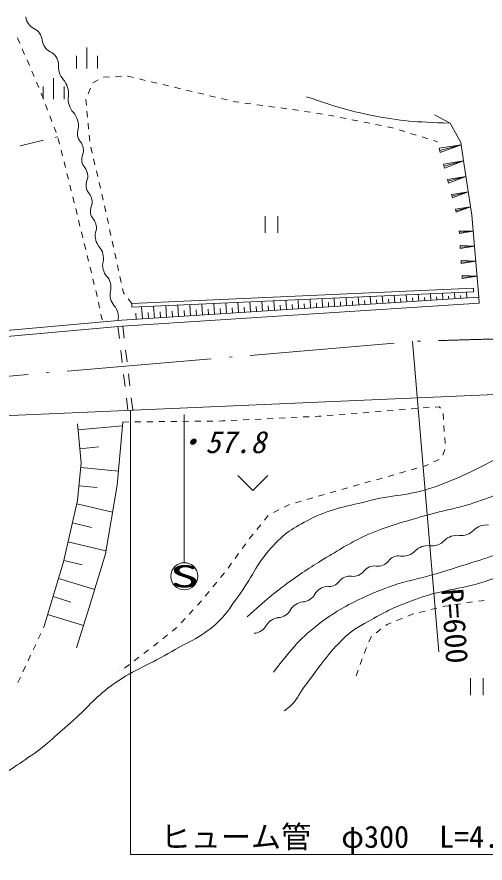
# Model space of a CAD drawing. Units: millimetres, scale not verified. Extents: x 40000 to 680000, y 20000 to 380000.
# Drawn here: x 390296 to 429184, y 259858 to 330054 of the extents above; entities that cross this region are included whole.
import ezdxf
from ezdxf.enums import TextEntityAlignment as Align

# ---------------------------------------------------------------- set-up
doc = ezdxf.new("R2010")
doc.units = ezdxf.units.MM
doc.header["$LTSCALE"] = 1000
doc.linetypes.add('LONG_DASHED_DOTTED', pattern=[15.25, 12, -1.5, 0.25, -1.5])
for name, color, linetype, lineweight in [('M-BGD', 7, 'Continuous', 13), ('M-BMK', 7, 'LONG_DASHED_DOTTED', 13), ('M-STR-HTXT', 7, 'Continuous', 13), ('M-STR-STRC', 7, 'Continuous', 13)]:
    doc.layers.add(name, color=color, linetype=linetype, lineweight=lineweight)
doc.styles.add('ＭＳ ゴシック', font='')
doc.styles.get('ＭＳ ゴシック').set_extended_font_data('MS Gothic')

msp = doc.modelspace()

# ---------------------------------------------------------------- linework, layer by layer
at = {"layer": 'M-BGD'}
for p, q in [((390346, 328317), (390544, 327858)), ((390742, 327399), (390940, 326940)), ((396110, 325772), (396110, 327522)), ((391138, 326481), (391336, 326022)), ((395235, 325772), (395235, 326822)), ((396985, 325772), (396985, 326822)), ((391534, 325562), (391732, 325103)), ((397497, 325045), (397523, 325058)), ((397523, 325058), (397994, 325077)), ((398494, 325097), (398993, 325117)), ((399493, 325137), (399497, 325137)), ((399497, 325137), (399979, 325023)), ((391930, 324644), (392128, 324185)), ((393346, 323221), (393346, 324971)), ((396603, 324598), (397050, 324822)), ((400466, 324907), (400952, 324791)), ((401439, 324676), (401925, 324560)), ((402412, 324445), (402898, 324329)), ((392317, 323722), (392495, 323255)), ((392471, 323221), (392471, 324271)), ((394221, 323221), (394221, 324271)), ((396224, 323681), (396405, 324147)), ((403385, 324214), (403871, 324098)), ((404358, 323983), (404844, 323867)), ((405331, 323752), (405817, 323636)), ((396023, 323163), (396043, 323215)), ((396065, 322721), (396023, 323163)), ((406303, 323521), (406790, 323405)), ((407276, 323290), (407763, 323174)), ((408249, 323059), (408456, 323010)), ((408456, 323010), (408741, 322971)), ((409237, 322904), (409732, 322837)), ((392673, 322788), (392851, 322321)), ((396160, 321725), (396113, 322223)), ((410228, 322770), (410723, 322703)), ((411218, 322636), (411714, 322569)), ((412209, 322502), (412705, 322435)), ((413200, 322368), (413642, 322309)), ((413642, 322309), (413696, 322300)), ((414190, 322221), (414683, 322142)), ((393030, 321853), (393208, 321386)), ((415177, 322064), (415671, 321985)), ((416165, 321906), (416422, 321865)), ((416422, 321865), (416657, 321818)), ((417147, 321721), (417637, 321623)), ((418128, 321525), (418618, 321428)), ((393386, 320919), (393564, 320452)), ((396256, 320730), (396208, 321228)), ((419109, 321330), (419599, 321233)), ((420089, 321135), (420580, 321038)), ((421070, 320940), (421482, 320858)), ((421482, 320858), (421558, 320834)), ((393481, 320063), (393693, 320114)), ((396351, 319735), (396303, 320232)), ((422036, 320687), (422514, 320539)), ((422992, 320392), (423469, 320244)), ((423947, 320096), (424425, 319949)), ((390567, 319354), (392510, 319827)), ((393726, 319980), (393847, 319495)), ((424903, 319801), (425217, 319704)), ((425365, 319153), (427190, 319453)), ((425413, 318975), (427190, 319453)), ((425461, 318798), (427190, 319453)), ((393968, 319009), (394090, 318524)), ((396546, 318756), (396429, 319242)), ((425461, 318798), (425365, 319153)), ((394211, 318039), (394332, 317554)), ((396782, 317784), (396664, 318270)), ((425717, 317846), (427392, 318122)), ((425761, 317683), (427392, 318122)), ((425805, 317520), (427392, 318122)), ((397017, 316812), (396899, 317298)), ((425805, 317520), (425717, 317846)), ((394453, 317069), (394574, 316584)), ((426061, 316569), (427589, 316820)), ((426101, 316420), (427589, 316820)), ((426141, 316271), (427589, 316820)), ((394695, 316099), (394816, 315614)), ((397252, 315840), (397135, 316326)), ((426141, 316271), (426061, 316569)), ((397468, 314864), (397362, 315352)), ((426397, 315319), (427782, 315547)), ((426469, 315050), (426397, 315319)), ((426433, 315185), (427782, 315547)), ((426469, 315050), (427782, 315547)), ((394937, 315128), (395058, 314643)), ((395179, 314158), (395298, 313673)), ((397681, 313887), (397575, 314375)), ((426725, 314098), (427970, 314303)), ((426791, 313855), (426725, 314098)), ((426758, 313976), (427970, 314303)), ((426791, 313855), (427970, 314303)), ((395417, 313187), (395536, 312701)), ((397893, 312910), (397787, 313398)), ((410926, 313533), (410926, 312133)), ((411976, 313533), (411976, 312133)), ((398106, 311932), (398000, 312421)), ((395655, 312216), (395774, 311730)), ((427046, 312080), (427031, 312310)), ((427031, 312310), (428191, 312269)), ((427038, 312195), (428191, 312269)), ((427046, 312080), (428191, 312269)), ((395894, 311245), (396013, 310759)), ((398319, 310955), (398212, 311444)), ((427126, 310843), (427110, 311079)), ((427110, 311079), (428297, 311037)), ((427118, 310961), (428297, 311037)), ((427126, 310843), (428297, 311037)), ((396132, 310273), (396251, 309788)), ((398531, 309978), (398425, 310467)), ((427206, 309601), (427190, 309842)), ((427190, 309842), (428404, 309800)), ((427198, 309722), (428404, 309800)), ((427206, 309601), (428404, 309800)), ((396370, 309302), (396489, 308816)), ((398744, 309001), (398638, 309490)), ((396608, 308331), (396727, 307845)), ((398957, 308024), (398850, 308512)), ((427287, 308354), (427271, 308601)), ((427271, 308601), (428512, 308557)), ((427279, 308477), (428512, 308557)), ((427287, 308354), (428512, 308557)), ((399142, 307174), (399063, 307535)), ((399837, 306283), (428208, 307553)), ((428208, 307553), (428222, 307253)), ((396846, 307360), (396903, 307131)), ((396903, 307131), (396958, 306872)), ((399222, 307071), (399142, 307174)), ((399851, 305984), (428222, 307253)), ((417685, 306103), (417642, 306780)), ((418683, 306167), (418641, 306825)), ((419681, 306231), (419640, 306869)), ((420679, 306296), (420639, 306914)), ((421677, 306360), (421638, 306959)), ((422675, 306424), (422638, 307003)), ((423673, 306488), (423637, 307048)), ((424172, 306520), (424154, 306790)), ((424671, 306552), (424636, 307093)), ((425170, 306584), (425153, 306845)), ((425669, 306616), (425635, 307138)), ((426168, 306649), (426152, 306899)), ((426667, 306681), (426634, 307182)), ((427166, 306713), (427150, 306954)), ((427665, 306745), (427634, 307227)), ((397064, 306384), (397170, 305895)), ((399837, 306283), (399529, 306677)), ((399837, 306283), (399851, 305984)), ((401718, 305076), (401655, 306064)), ((402716, 305140), (402654, 306109)), ((403714, 305205), (403653, 306154)), ((404712, 305269), (404652, 306199)), ((405710, 305333), (405651, 306243)), ((406708, 305397), (406651, 306288)), ((407706, 305461), (407650, 306333)), ((408704, 305525), (408649, 306377)), ((409702, 305590), (409648, 306422)), ((410700, 305654), (410647, 306467)), ((411199, 305686), (411173, 306083)), ((411698, 305718), (411647, 306512)), ((412197, 305750), (412172, 306137)), ((412696, 305782), (412646, 306556)), ((413194, 305814), (413170, 306192)), ((413693, 305846), (413645, 306601)), ((414192, 305878), (414169, 306246)), ((414691, 305910), (414644, 306646)), ((415190, 305943), (415167, 306300)), ((415689, 305975), (415643, 306690)), ((416188, 306007), (416166, 306355)), ((416687, 306039), (416642, 306735)), ((417186, 306071), (417164, 306409)), ((418184, 306135), (418163, 306464)), ((419182, 306199), (419162, 306518)), ((420180, 306263), (420160, 306573)), ((421178, 306328), (421159, 306627)), ((422176, 306392), (422157, 306682)), ((423174, 306456), (423156, 306736)), ((397276, 305406), (397381, 304918)), ((400216, 304980), (400184, 305483)), ((400720, 305012), (400655, 306020)), ((401219, 305044), (401187, 305538)), ((402217, 305108), (402186, 305593)), ((403215, 305172), (403185, 305647)), ((404213, 305237), (404183, 305702)), ((405211, 305301), (405182, 305756)), ((406209, 305365), (406180, 305810)), ((407207, 305429), (407179, 305865)), ((408205, 305493), (408177, 305919)), ((409203, 305558), (409176, 305974)), ((410201, 305622), (410175, 306028)), ((398690, 304371), (398809, 303378)), ((399089, 304406), (399207, 303413)), ((398927, 302385), (399045, 301392)), ((399326, 302420), (399444, 301427)), ((399164, 300400), (399282, 299407)), ((399562, 300434), (399681, 299441)), ((399400, 298414), (399518, 297421)), ((399799, 298448), (399917, 297455)), ((424045, 297614), (424544, 297654)), ((425042, 297693), (425370, 297719)), ((425370, 297719), (425477, 297585)), ((415073, 296914), (415382, 296930)), ((415382, 296930), (415572, 296945)), ((416070, 296984), (416569, 297023)), ((417067, 297063), (417566, 297102)), ((418064, 297142), (418562, 297181)), ((419061, 297220), (419559, 297260)), ((420058, 297299), (420556, 297339)), ((421055, 297378), (421553, 297417)), ((422052, 297457), (422550, 297496)), ((423048, 297536), (423547, 297575)), ((425697, 297159), (425730, 296660)), ((399083, 296447), (399582, 296452)), ((400035, 296462), (400036, 296457)), ((400082, 296457), (400582, 296463)), ((401082, 296468), (401582, 296473)), ((402082, 296479), (402582, 296484)), ((403082, 296489), (403582, 296494)), ((404082, 296500), (404582, 296505)), ((405082, 296510), (405582, 296516)), ((406082, 296521), (406582, 296526)), ((407082, 296532), (407367, 296535)), ((407367, 296535), (407582, 296545)), ((408081, 296570), (408581, 296594)), ((409080, 296619), (409579, 296644)), ((410079, 296668), (410578, 296693)), ((411078, 296717), (411577, 296742)), ((412076, 296767), (412576, 296791)), ((413075, 296816), (413575, 296840)), ((414074, 296865), (414573, 296890)), ((395384, 295790), (399055, 296140)), ((425763, 296161), (425797, 295662)), ((425830, 295164), (425863, 294665)), ((395532, 294232), (397091, 294380)), ((425826, 294174), (425680, 293696)), ((424225, 292824), (424004, 292761)), ((424471, 292936), (424225, 292824)), ((425381, 293352), (424926, 293144)), ((395606, 292673), (398722, 292366)), ((408638, 292022), (409888, 290772)), ((411138, 292022), (409888, 290772)), ((421600, 292075), (421119, 291938)), ((422562, 292350), (422081, 292213)), ((423524, 292624), (423043, 292487)), ((419677, 291527), (419196, 291390)), ((420638, 291801), (420158, 291664)), ((395457, 291159), (396971, 291010)), ((416792, 290705), (416329, 290573)), ((417753, 290979), (417273, 290842)), ((418715, 291253), (418234, 291116)), ((414869, 290154), (414389, 290016)), ((415830, 290430), (415350, 290292)), ((416329, 290573), (416311, 290568)), ((395271, 289650), (398235, 288962)), ((412894, 289586), (412496, 289387)), ((412947, 289601), (412894, 289586)), ((413908, 289878), (413428, 289739)), ((411178, 288686), (410861, 288300)), ((412049, 289163), (411602, 288940)), ((394905, 288076), (396480, 287710)), ((410544, 287913), (410227, 287527)), ((409910, 287140), (409617, 286783)), ((394540, 286501), (397689, 285769)), ((409617, 286783), (409595, 286752)), ((409301, 286347), (409008, 285942)), ((408715, 285537), (408421, 285132)), ((394183, 284966), (395718, 284609)), ((408128, 284728), (407835, 284323)), ((407533, 283924), (407215, 283538)), ((393740, 283454), (396760, 282553)), ((406897, 283152), (406580, 282766)), ((406262, 282380), (405945, 281994)), ((393295, 281961), (394788, 281516)), ((405627, 281608), (405286, 281241)), ((427632, 281455), (428126, 281535)), ((428622, 281591), (429120, 281639)), ((404946, 280875), (404606, 280508)), ((424689, 280883), (425175, 281001)), ((425661, 281118), (425828, 281159)), ((425828, 281159), (426152, 281212)), ((426645, 281293), (427139, 281374)), ((392850, 280468), (395836, 279578)), ((404266, 280142), (403926, 279776)), ((421838, 279974), (422303, 280159)), ((422767, 280345), (423222, 280527)), ((423222, 280527), (423232, 280529)), ((423717, 280647), (424203, 280765)), ((392495, 279360), (392564, 279510)), ((403577, 279400), (403195, 279097)), ((403585, 279409), (403577, 279400)), ((420930, 279566), (421051, 279659)), ((421051, 279659), (421374, 279788)), ((392071, 278454), (392283, 278907)), ((402804, 278785), (402413, 278474)), ((420136, 278959), (420533, 279263)), ((391648, 277548), (391860, 278001)), ((402022, 278162), (401642, 277861)), ((419533, 278205), (419709, 278632)), ((419709, 278632), (419739, 278655)), ((401232, 277549), (400834, 277246)), ((401642, 277861), (401630, 277851)), ((419152, 277280), (419156, 277290)), ((419156, 277290), (419342, 277742)), ((391225, 276642), (391437, 277095)), ((400436, 276943), (400038, 276641)), ((418819, 276337), (418985, 276809)), ((390802, 275736), (391013, 276189)), ((399640, 276338), (399242, 276035)), ((390379, 274830), (390590, 275283)), ((398844, 275733), (398839, 275729)), ((418485, 275395), (418652, 275866)), ((427969, 275196), (427969, 273796)), ((429019, 275196), (429019, 273796))]:
    msp.add_line(p, q, dxfattribs=at)
for points in [[(424977, 321936), (426283, 321237), (427164, 319628), (427437, 317745), (428075, 313615), (428663, 306809), (428695, 306310)], [(196807, 266914), (245875, 287283), (247968, 289622), (266331, 294072), (279642, 295719), (282177, 295966), (284790, 295814), (292603, 296544), (299300, 295958), (399007, 304902), (428663, 306809)], [(197259, 266561), (246171, 286865), (248236, 289173), (266421, 293579), (279697, 295222), (282187, 295465), (284799, 295313), (292604, 296042), (299300, 295456), (399045, 304403), (428695, 306310)], [(439563, 299154), (375712, 296388), (350157, 290718), (349657, 290719), (345159, 289802), (329413, 287934), (325524, 285478), (323471, 281886), (323668, 280464), (324774, 277543), (334048, 257993), (345722, 247657)], [(392564, 279510), (394155, 284847), (395336, 289928), (395644, 293059), (395336, 296293)], [(399083, 296447), (398621, 291212), (397645, 285515), (396311, 281049), (395233, 277713)]]:
    msp.add_lwpolyline(points, dxfattribs=at)
at = {"layer": 'M-BGD', "lineweight": 18}
for centre, radius, start, end in [((392256, 330197), 1232, 186.68051, 243.81464), ((391169, 327985), 1232, 6.68051, 63.81464), ((393616, 328272), 1232, 186.68051, 243.81464), ((392529, 326061), 1232, 6.68051, 63.81464), ((395496, 325989), 1757, 172.9514, 220.64534), ((392830, 323700), 1757, 352.9514, 40.64534), ((396317, 323268), 1757, 172.9514, 220.64534), ((393651, 320979), 1757, 352.9514, 40.64534), ((396381, 320378), 1058, 158.64244, 220.39346), ((394768, 319006), 1058, 338.64244, 40.39346), ((396740, 318235), 1058, 158.64244, 220.39346), ((395128, 316864), 1058, 338.64244, 40.39346), ((397099, 316093), 1058, 158.64244, 220.39346), ((395487, 314721), 1058, 338.64244, 40.39346), ((397458, 313950), 1058, 158.64244, 220.39346), ((395846, 312578), 1058, 338.64244, 40.39346), ((398194, 311890), 1395, 167.4582, 221.0832), ((396091, 310056), 1395, 347.4582, 41.0832), ((398814, 309450), 1395, 167.4582, 221.0832), ((396711, 307616), 1395, 347.4582, 41.0832), ((399435, 307010), 1395, 167.4582, 221.0832), ((397332, 305177), 1395, 347.4582, 41.0832), ((429282, 286452), 1457, 83.17029, 135.62534), ((427199, 288490), 1457, 263.17029, 315.62534), ((424769, 287635), 1457, 263.17029, 315.62534), ((426852, 285597), 1457, 83.17029, 135.62534), ((422340, 286779), 1457, 263.17029, 315.62534), ((424423, 284741), 1457, 83.17029, 135.62534), ((422014, 284258), 1085, 81.89228, 142.86799), ((419978, 283420), 1085, 81.89228, 142.86799), ((420284, 285568), 1085, 261.89228, 322.86799), ((417942, 282582), 1085, 81.89228, 142.86799), ((418248, 284730), 1085, 261.89228, 322.86799), ((416212, 283892), 1085, 261.89228, 322.86799), ((416164, 281546), 1276, 94.7256, 150.84296), ((414146, 280246), 1276, 94.7256, 150.84296), ((413935, 282789), 1276, 274.7256, 330.84296), ((411917, 281489), 1276, 274.7256, 330.84296), ((412127, 278945), 1276, 94.7256, 150.84296), ((409898, 280189), 1276, 274.7256, 330.84296)]:
    msp.add_arc(centre, radius, start, end, dxfattribs=at)
at = {"layer": 'M-BGD'}
for points, knots in [([(414363, 323431), (416829, 322574), (417635, 322318), (419799, 321882), (422294, 321379), (423277, 321364), (426283, 321237)], [0, 0, 0, 0, 1, 1, 1, 2, 2, 2, 2]), ([(373101, 267348), (375169, 267459), (375866, 267511), (377618, 267297), (379206, 267103), (380041, 266677), (381621, 266425), (382517, 266282), (383023, 266164), (383931, 266168), (385301, 266174), (386102, 266154), (387421, 266527), (389069, 266994), (389844, 267682), (391270, 268631), (392740, 269610), (393423, 270352), (394760, 271506), (396114, 272674), (396704, 273530), (398147, 274585), (399858, 275836), (401043, 276179), (402869, 277254), (404426, 278170), (405465, 278470), (406806, 279679), (407663, 280452), (407993, 281037), (408675, 281969), (409807, 283517), (410148, 284607), (411431, 286033), (412475, 287194), (413264, 287685), (414655, 288393), (416360, 289261), (417473, 289392), (419327, 289865), (421505, 290420), (422835, 290315), (424957, 291056), (427795, 292047), (429223, 293005), (431943, 294284), (433212, 294881), (433894, 295278), (435184, 295827), (436898, 296557), (437883, 296933), (439685, 297407), (441324, 297838), (442304, 297768), (443988, 297959), (446897, 298289), (448533, 298415), (451450, 298670), (453827, 298878), (455157, 299034), (457540, 299143), (459591, 299238), (460746, 299410), (462794, 299265), (464290, 299159), (465119, 298978), (466590, 298688), (467942, 298421), (468702, 298265), (470022, 297868), (471516, 297418), (472314, 297045), (473788, 296532), (475966, 295772), (477185, 295343), (479376, 294618), (481302, 293981), (482411, 293711), (484326, 293039), (485448, 292645), (486067, 292396), (487180, 291976), (487774, 291752), (488231, 291828), (488699, 291399), (488886, 291228), (488978, 291142), (489126, 290909)], [0, 0, 0, 0, 1, 1, 1, 2, 2, 2, 3, 3, 3, 4, 4, 4, 5, 5, 5, 6, 6, 6, 7, 7, 7, 8, 8, 8, 9, 9, 9, 10, 10, 10, 11, 11, 11, 12, 12, 12, 13, 13, 13, 14, 14, 14, 15, 15, 15, 16, 16, 16, 17, 17, 17, 18, 18, 18, 19, 19, 19, 20, 20, 20, 21, 21, 21, 22, 22, 22, 23, 23, 23, 24, 24, 24, 25, 25, 25, 26, 26, 26, 27, 27, 27, 28, 28, 28, 29, 29, 29, 29]), ([(409414, 280285), (411048, 281733), (411523, 282175), (412992, 283234), (414214, 284115), (414932, 284565), (416225, 285338), (417480, 286089), (418168, 286553), (419510, 287135), (421138, 287842), (422121, 288062), (423821, 288572), (425670, 289127), (426767, 289232), (428594, 289855), (430201, 290403), (431045, 290862), (432598, 291549), (433853, 292103), (434551, 292426), (435780, 293037), (436631, 293460), (437073, 293765), (437935, 294166), (439306, 294804), (440059, 295249), (441528, 295603), (443143, 295992), (444085, 296042), (445737, 296219), (448011, 296464), (448821, 296444), (451588, 296476)], [0, 0, 0, 0, 1, 1, 1, 2, 2, 2, 3, 3, 3, 4, 4, 4, 5, 5, 5, 6, 6, 6, 7, 7, 7, 8, 8, 8, 9, 9, 9, 10, 10, 10, 11, 11, 11, 11]), ([(411604, 275701), (413214, 277717), (413794, 278519), (415607, 279858), (417123, 280978), (418094, 281451), (419816, 282219), (422306, 283329), (423903, 283404), (426488, 284272), (428483, 284942), (429651, 285200), (431569, 286068), (434600, 287440), (436087, 288639), (439114, 290020), (441150, 290949), (442335, 291413), (444503, 291970), (447177, 292658), (448779, 292507), (451534, 292689), (453455, 292816), (454536, 292804), (456461, 292843), (457945, 292873), (458793, 293120), (460259, 292894), (461124, 292761), (461559, 292470), (462363, 292124), (463916, 291457), (464558, 290585), (466161, 290053), (467246, 289693), (467887, 289588), (469016, 289415), (470667, 289162), (471615, 289197), (473268, 288959), (474523, 288779), (475239, 288704), (476457, 288352), (477684, 287997), (478392, 287784), (479494, 287137), (480804, 286368), (481364, 285680), (482531, 284708), (483758, 283684), (484274, 282883), (485628, 282035), (487120, 281101), (488067, 280668), (489789, 280304), (491636, 279914), (492733, 279979), (494618, 280091), (495991, 280174), (496750, 280337), (498110, 280547), (500756, 280957), (502212, 281345), (504852, 281792), (510827, 282804), (514186, 283299), (520189, 284131), (522354, 284431), (523582, 284489), (525746, 284799), (527570, 285060), (528588, 285244), (530393, 285619), (532456, 286047), (533144, 286241), (535630, 286911)], [0, 0, 0, 0, 1, 1, 1, 2, 2, 2, 3, 3, 3, 4, 4, 4, 5, 5, 5, 6, 6, 6, 7, 7, 7, 8, 8, 8, 9, 9, 9, 10, 10, 10, 11, 11, 11, 12, 12, 12, 13, 13, 13, 14, 14, 14, 15, 15, 15, 16, 16, 16, 17, 17, 17, 18, 18, 18, 19, 19, 19, 20, 20, 20, 21, 21, 21, 22, 22, 22, 23, 23, 23, 24, 24, 24, 25, 25, 25, 25])]:
    msp.add_open_spline(points, degree=3, knots=knots, dxfattribs=at)
at = {"layer": 'M-BGD', "lineweight": 18}
msp.add_open_spline([(412494, 272498), (412700, 272620), (412765, 272682), (412928, 272814), (413554, 273320), (413659, 273836), (414152, 274472), (415342, 276006), (415906, 276961), (417271, 278341), (418152, 279232), (418822, 279546), (419916, 280157), (421430, 281003), (422341, 281378), (423983, 281934), (426247, 282700), (427683, 282593), (429905, 283474), (432054, 284325), (433111, 285128), (435116, 286277), (436732, 287202), (437494, 287979), (439183, 288764), (440753, 289494), (441686, 289811), (443367, 290225), (445051, 290639), (446029, 290717), (447750, 290935), (447800, 290942), (447849, 290948), (447898, 290954)], degree=3, knots=[0, 0, 0, 0, 1, 1, 1, 2, 2, 2, 3, 3, 3, 4, 4, 4, 5, 5, 5, 6, 6, 6, 7, 7, 7, 8, 8, 8, 9, 9, 9, 10, 10, 10, 11, 11, 11, 11], dxfattribs=at)
at = {"layer": 'M-BMK'}
msp.add_line((364095, 298074), (423150, 303128), dxfattribs=at)
msp.add_arc((445703, -334113), 637640, 89.38448, 92.02695, dxfattribs=at)
at = {"layer": 'M-STR-HTXT'}
msp.add_line((423150, 303128), (425353, 277386), dxfattribs=at)
msp.add_lwpolyline([(399721, 297428), (399721, 260573), (434987, 260573)], dxfattribs=at)
at = {"layer": 'M-STR-STRC'}
msp.add_line((404186, 297067), (404186, 284779), dxfattribs=at)
msp.add_circle((404202, 283651), 1128, dxfattribs=at)

# ---------------------------------------------------------------- texts
at = {"layer": 'M-BGD', "style": 'ＭＳ ゴシック', "oblique": 15}
msp.add_text('・57.8', height=1833, dxfattribs=at).set_placement((407196, 294783), align=Align.MIDDLE_CENTER)
at = {"layer": 'M-STR-HTXT', "style": 'ＭＳ ゴシック'}
msp.add_text('R=600', height=1833, rotation=273.926, dxfattribs=at).set_placement((426667, 279531), align=Align.MIDDLE_CENTER)
msp.add_text('ヒューム管\u3000φ300  L=4.0', height=1833, dxfattribs=at).set_placement((416917, 260573), align=Align.BOTTOM_CENTER)
at = {"layer": 'M-STR-STRC', "style": 'ＭＳ ゴシック', "width": 2}
msp.add_text('S', height=1833, dxfattribs=at).set_placement((404219, 283652), align=Align.MIDDLE_CENTER)

doc.saveas('drawing.dxf')
